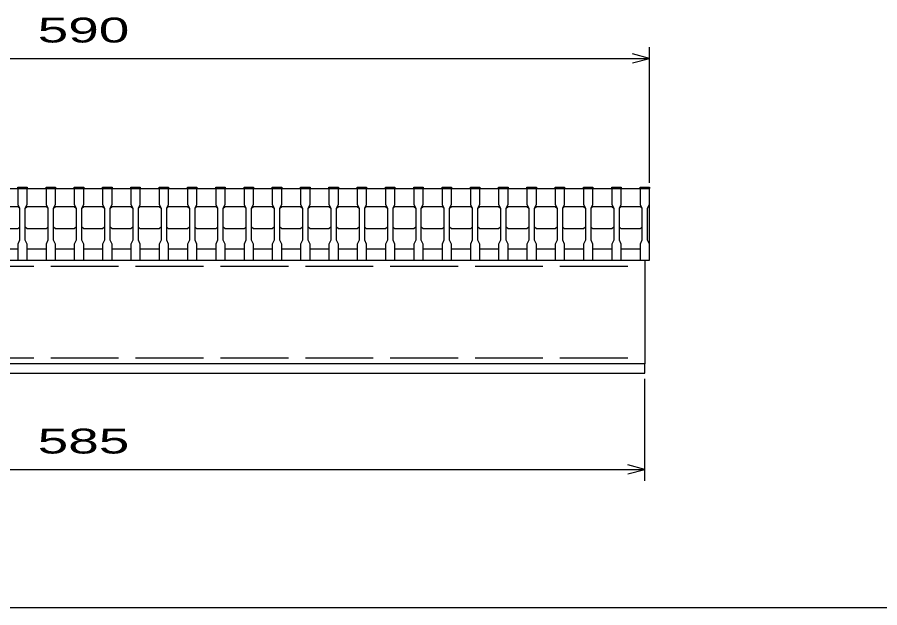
# Model space of a CAD drawing. Units: millimetres, scale not verified. Extents: x -1092 to 1042, y -770 to 629.
# Drawn here: x -590.2 to -132.9, y -690.9 to -377.7 of the extents above; entities that cross this region are included whole.
import ezdxf
from ezdxf.enums import TextEntityAlignment as Align

# ---------------------------------------------------------------- set-up
doc = ezdxf.new("R2010")
doc.units = ezdxf.units.MM
doc.header["$LTSCALE"] = 6
doc.linetypes.add('DASHED', pattern=[7.5, 6, -1.5])
for name, color, linetype, lineweight in [('0_2', 150, 'Continuous', 25), ('16', 3, 'Continuous', 25), ('22', 4, 'Continuous', 25)]:
    doc.layers.add(name, color=color, linetype=linetype, lineweight=lineweight)
doc.styles.add('ベクトル', font='')
doc.styles.get('ベクトル').set_extended_font_data('ベクトル')

msp = doc.modelspace()

# ---------------------------------------------------------------- linework, layer by layer
at = {"layer": '0_2'}
msp.add_line((1041.6, -690.9), (-1034.4, -690.9), dxfattribs=at)
at = {"layer": '16'}
for p, q in [((-845, -468.5), (-255, -468.5)), ((-590, -468.5), (-590, -467.8)), ((-590, -467.8), (-585, -467.8)), ((-590, -468.5), (-590, -477)), ((-585, -468.5), (-590, -468.5)), ((-585, -467.8), (-585, -468.5)), ((-585, -477), (-585, -468.5)), ((-575, -468.5), (-575, -467.8)), ((-575, -467.8), (-570, -467.8)), ((-575, -468.5), (-575, -477)), ((-570, -468.5), (-575, -468.5)), ((-570, -467.8), (-570, -468.5)), ((-570, -477), (-570, -468.5)), ((-560, -468.5), (-560, -467.8)), ((-560, -467.8), (-555, -467.8)), ((-560, -468.5), (-560, -477)), ((-555, -468.5), (-560, -468.5)), ((-555, -467.8), (-555, -468.5)), ((-555, -477), (-555, -468.5)), ((-545, -468.5), (-545, -467.8)), ((-545, -467.8), (-540, -467.8)), ((-545, -468.5), (-545, -477)), ((-540, -468.5), (-545, -468.5)), ((-540, -467.8), (-540, -468.5)), ((-540, -477), (-540, -468.5)), ((-530, -468.5), (-530, -467.8)), ((-530, -467.8), (-525, -467.8)), ((-530, -468.5), (-530, -477)), ((-525, -468.5), (-530, -468.5)), ((-525, -467.8), (-525, -468.5)), ((-525, -477), (-525, -468.5)), ((-515, -468.5), (-515, -467.8)), ((-515, -467.8), (-510, -467.8)), ((-515, -468.5), (-515, -477)), ((-510, -468.5), (-515, -468.5)), ((-510, -467.8), (-510, -468.5)), ((-510, -477), (-510, -468.5)), ((-500, -468.5), (-500, -467.8)), ((-500, -467.8), (-495, -467.8)), ((-500, -468.5), (-500, -477)), ((-495, -468.5), (-500, -468.5)), ((-495, -467.8), (-495, -468.5)), ((-495, -477), (-495, -468.5)), ((-485, -468.5), (-485, -467.8)), ((-485, -467.8), (-480, -467.8)), ((-485, -468.5), (-485, -477)), ((-480, -468.5), (-485, -468.5)), ((-480, -467.8), (-480, -468.5)), ((-480, -477), (-480, -468.5)), ((-470, -468.5), (-470, -467.8)), ((-470, -467.8), (-465, -467.8)), ((-470, -468.5), (-470, -477)), ((-465, -468.5), (-470, -468.5)), ((-465, -467.8), (-465, -468.5)), ((-465, -477), (-465, -468.5)), ((-455, -468.5), (-455, -467.8)), ((-455, -467.8), (-450, -467.8)), ((-455, -468.5), (-455, -477)), ((-450, -468.5), (-455, -468.5)), ((-450, -467.8), (-450, -468.5)), ((-450, -477), (-450, -468.5)), ((-440, -468.5), (-440, -467.8)), ((-440, -467.8), (-435, -467.8)), ((-440, -468.5), (-440, -477)), ((-435, -468.5), (-440, -468.5)), ((-435, -467.8), (-435, -468.5)), ((-435, -477), (-435, -468.5)), ((-425, -468.5), (-425, -467.8)), ((-425, -467.8), (-420, -467.8)), ((-425, -468.5), (-425, -477)), ((-420, -468.5), (-425, -468.5)), ((-420, -467.8), (-420, -468.5)), ((-420, -477), (-420, -468.5)), ((-410, -468.5), (-410, -467.8)), ((-410, -467.8), (-405, -467.8)), ((-410, -468.5), (-410, -477)), ((-405, -468.5), (-410, -468.5)), ((-405, -467.8), (-405, -468.5)), ((-405, -477), (-405, -468.5)), ((-395, -468.5), (-395, -467.8)), ((-395, -467.8), (-390, -467.8)), ((-395, -468.5), (-395, -477)), ((-390, -468.5), (-395, -468.5)), ((-390, -467.8), (-390, -468.5)), ((-390, -477), (-390, -468.5)), ((-380, -468.5), (-380, -467.8)), ((-380, -467.8), (-375, -467.8)), ((-380, -468.5), (-380, -477)), ((-375, -468.5), (-380, -468.5)), ((-375, -467.8), (-375, -468.5)), ((-375, -477), (-375, -468.5)), ((-365, -468.5), (-365, -467.8)), ((-365, -467.8), (-360, -467.8)), ((-365, -468.5), (-365, -477)), ((-360, -468.5), (-365, -468.5)), ((-360, -467.8), (-360, -468.5)), ((-360, -477), (-360, -468.5)), ((-350, -468.5), (-350, -467.8)), ((-350, -467.8), (-345, -467.8)), ((-350, -468.5), (-350, -477)), ((-345, -468.5), (-350, -468.5)), ((-345, -467.8), (-345, -468.5)), ((-345, -477), (-345, -468.5)), ((-335, -468.5), (-335, -467.8)), ((-335, -467.8), (-330, -467.8)), ((-335, -468.5), (-335, -477)), ((-330, -468.5), (-335, -468.5)), ((-330, -467.8), (-330, -468.5)), ((-330, -477), (-330, -468.5)), ((-320, -468.5), (-320, -467.8)), ((-320, -467.8), (-315, -467.8)), ((-320, -468.5), (-320, -477)), ((-315, -468.5), (-320, -468.5)), ((-315, -467.8), (-315, -468.5)), ((-315, -477), (-315, -468.5)), ((-305, -468.5), (-305, -467.8)), ((-305, -467.8), (-300, -467.8)), ((-305, -468.5), (-305, -477)), ((-300, -468.5), (-305, -468.5)), ((-300, -467.8), (-300, -468.5)), ((-300, -477), (-300, -468.5)), ((-290, -468.5), (-290, -467.8)), ((-290, -467.8), (-285, -467.8)), ((-290, -468.5), (-290, -477)), ((-285, -468.5), (-290, -468.5)), ((-285, -467.8), (-285, -468.5)), ((-285, -477), (-285, -468.5)), ((-275, -468.5), (-275, -467.8)), ((-275, -467.8), (-270, -467.8)), ((-275, -468.5), (-275, -477)), ((-270, -468.5), (-275, -468.5)), ((-270, -467.8), (-270, -468.5)), ((-270, -477), (-270, -468.5)), ((-260, -468.5), (-260, -467.8)), ((-260, -467.8), (-255, -467.8)), ((-260, -468.5), (-260, -477)), ((-255, -468.5), (-260, -468.5)), ((-255, -467.8), (-255, -468.5)), ((-255, -477), (-255, -468.5)), ((-255, -500.5), (-255, -468.5)), ((-600, -478), (-590, -478)), ((-590, -477), (-589, -479)), ((-590, -478), (-589, -479)), ((-589, -479), (-589, -496)), ((-586, -479), (-585, -477)), ((-586, -479), (-585, -478)), ((-586, -496), (-586, -479)), ((-585, -478), (-575, -478)), ((-575, -477), (-574, -479)), ((-575, -478), (-574, -479)), ((-574, -479), (-574, -496)), ((-571, -479), (-570, -477)), ((-571, -479), (-570, -478)), ((-571, -496), (-571, -479)), ((-570, -478), (-560, -478)), ((-560, -477), (-559, -479)), ((-560, -478), (-559, -479)), ((-559, -479), (-559, -496)), ((-556, -479), (-555, -477)), ((-556, -479), (-555, -478)), ((-556, -496), (-556, -479)), ((-555, -478), (-545, -478)), ((-545, -477), (-544, -479)), ((-545, -478), (-544, -479)), ((-544, -479), (-544, -496)), ((-541, -479), (-540, -477)), ((-541, -479), (-540, -478)), ((-541, -496), (-541, -479)), ((-540, -478), (-530, -478)), ((-530, -477), (-529, -479)), ((-530, -478), (-529, -479)), ((-529, -479), (-529, -496)), ((-526, -479), (-525, -477)), ((-526, -479), (-525, -478)), ((-526, -496), (-526, -479)), ((-525, -478), (-515, -478)), ((-515, -477), (-514, -479)), ((-515, -478), (-514, -479)), ((-514, -479), (-514, -496)), ((-511, -479), (-510, -477)), ((-511, -479), (-510, -478)), ((-511, -496), (-511, -479)), ((-510, -478), (-500, -478)), ((-500, -477), (-499, -479)), ((-500, -478), (-499, -479)), ((-499, -479), (-499, -496)), ((-496, -479), (-495, -477)), ((-496, -479), (-495, -478)), ((-496, -496), (-496, -479)), ((-495, -478), (-485, -478)), ((-485, -477), (-484, -479)), ((-485, -478), (-484, -479)), ((-484, -479), (-484, -496)), ((-481, -479), (-480, -477)), ((-481, -479), (-480, -478)), ((-481, -496), (-481, -479)), ((-480, -478), (-470, -478)), ((-470, -477), (-469, -479)), ((-470, -478), (-469, -479)), ((-469, -479), (-469, -496)), ((-466, -479), (-465, -477)), ((-466, -479), (-465, -478)), ((-466, -496), (-466, -479)), ((-465, -478), (-455, -478)), ((-455, -477), (-454, -479)), ((-455, -478), (-454, -479)), ((-454, -479), (-454, -496)), ((-451, -479), (-450, -477)), ((-451, -479), (-450, -478)), ((-451, -496), (-451, -479)), ((-450, -478), (-440, -478)), ((-440, -477), (-439, -479)), ((-440, -478), (-439, -479)), ((-439, -479), (-439, -496)), ((-436, -479), (-435, -477)), ((-436, -479), (-435, -478)), ((-436, -496), (-436, -479)), ((-435, -478), (-425, -478)), ((-425, -477), (-424, -479)), ((-425, -478), (-424, -479)), ((-424, -479), (-424, -496)), ((-421, -479), (-420, -477)), ((-421, -479), (-420, -478)), ((-421, -496), (-421, -479)), ((-420, -478), (-410, -478)), ((-410, -477), (-409, -479)), ((-410, -478), (-409, -479)), ((-409, -479), (-409, -496)), ((-406, -479), (-405, -477)), ((-406, -479), (-405, -478)), ((-406, -496), (-406, -479)), ((-405, -478), (-395, -478)), ((-395, -477), (-394, -479)), ((-395, -478), (-394, -479)), ((-394, -479), (-394, -496)), ((-391, -479), (-390, -477)), ((-391, -479), (-390, -478)), ((-391, -496), (-391, -479)), ((-390, -478), (-380, -478)), ((-380, -477), (-379, -479)), ((-380, -478), (-379, -479)), ((-379, -479), (-379, -496)), ((-376, -479), (-375, -477)), ((-376, -479), (-375, -478)), ((-376, -496), (-376, -479)), ((-375, -478), (-365, -478)), ((-365, -477), (-364, -479)), ((-365, -478), (-364, -479)), ((-364, -479), (-364, -496)), ((-361, -479), (-360, -477)), ((-361, -479), (-360, -478)), ((-361, -496), (-361, -479)), ((-360, -478), (-350, -478)), ((-350, -477), (-349, -479)), ((-350, -478), (-349, -479)), ((-349, -479), (-349, -496)), ((-346, -479), (-345, -477)), ((-346, -479), (-345, -478)), ((-346, -496), (-346, -479)), ((-345, -478), (-335, -478)), ((-335, -477), (-334, -479)), ((-335, -478), (-334, -479)), ((-334, -479), (-334, -496)), ((-331, -479), (-330, -477)), ((-331, -479), (-330, -478)), ((-331, -496), (-331, -479)), ((-330, -478), (-320, -478)), ((-320, -477), (-319, -479)), ((-320, -478), (-319, -479)), ((-319, -479), (-319, -496)), ((-316, -479), (-315, -477)), ((-316, -479), (-315, -478)), ((-316, -496), (-316, -479)), ((-315, -478), (-305, -478)), ((-305, -477), (-304, -479)), ((-305, -478), (-304, -479)), ((-304, -479), (-304, -496)), ((-301, -479), (-300, -477)), ((-301, -479), (-300, -478)), ((-301, -496), (-301, -479)), ((-300, -478), (-290, -478)), ((-290, -477), (-289, -479)), ((-290, -478), (-289, -479)), ((-289, -479), (-289, -496)), ((-286, -479), (-285, -477)), ((-286, -479), (-285, -478)), ((-286, -496), (-286, -479)), ((-285, -478), (-275, -478)), ((-275, -477), (-274, -479)), ((-275, -478), (-274, -479)), ((-274, -479), (-274, -496)), ((-271, -479), (-270, -477)), ((-271, -479), (-270, -478)), ((-271, -496), (-271, -479)), ((-270, -478), (-260, -478)), ((-260, -477), (-259, -479)), ((-260, -478), (-259, -479)), ((-259, -479), (-259, -496)), ((-256, -479), (-255, -477)), ((-256, -496), (-256, -479)), ((-589, -489), (-590, -490)), ((-585, -490), (-586, -489)), ((-574, -489), (-575, -490)), ((-570, -490), (-571, -489)), ((-559, -489), (-560, -490)), ((-555, -490), (-556, -489)), ((-544, -489), (-545, -490)), ((-540, -490), (-541, -489)), ((-529, -489), (-530, -490)), ((-525, -490), (-526, -489)), ((-514, -489), (-515, -490)), ((-510, -490), (-511, -489)), ((-499, -489), (-500, -490)), ((-495, -490), (-496, -489)), ((-484, -489), (-485, -490)), ((-480, -490), (-481, -489)), ((-469, -489), (-470, -490)), ((-465, -490), (-466, -489)), ((-454, -489), (-455, -490)), ((-450, -490), (-451, -489)), ((-439, -489), (-440, -490)), ((-435, -490), (-436, -489)), ((-424, -489), (-425, -490)), ((-420, -490), (-421, -489)), ((-409, -489), (-410, -490)), ((-405, -490), (-406, -489)), ((-394, -489), (-395, -490)), ((-390, -490), (-391, -489)), ((-379, -489), (-380, -490)), ((-375, -490), (-376, -489)), ((-364, -489), (-365, -490)), ((-360, -490), (-361, -489)), ((-349, -489), (-350, -490)), ((-345, -490), (-346, -489)), ((-334, -489), (-335, -490)), ((-330, -490), (-331, -489)), ((-319, -489), (-320, -490)), ((-315, -490), (-316, -489)), ((-304, -489), (-305, -490)), ((-300, -490), (-301, -489)), ((-289, -489), (-290, -490)), ((-285, -490), (-286, -489)), ((-274, -489), (-275, -490)), ((-270, -490), (-271, -489)), ((-259, -489), (-260, -490)), ((-590, -490), (-600, -490)), ((-575, -490), (-585, -490)), ((-560, -490), (-570, -490)), ((-545, -490), (-555, -490)), ((-530, -490), (-540, -490)), ((-515, -490), (-525, -490)), ((-500, -490), (-510, -490)), ((-485, -490), (-495, -490)), ((-470, -490), (-480, -490)), ((-455, -490), (-465, -490)), ((-440, -490), (-450, -490)), ((-425, -490), (-435, -490)), ((-410, -490), (-420, -490)), ((-395, -490), (-405, -490)), ((-380, -490), (-390, -490)), ((-365, -490), (-375, -490)), ((-350, -490), (-360, -490)), ((-335, -490), (-345, -490)), ((-320, -490), (-330, -490)), ((-305, -490), (-315, -490)), ((-290, -490), (-300, -490)), ((-275, -490), (-285, -490)), ((-260, -490), (-270, -490)), ((-589, -496), (-590, -498)), ((-590, -498), (-590, -506.5)), ((-585, -498), (-586, -496)), ((-585, -506.5), (-585, -498)), ((-574, -496), (-575, -498)), ((-575, -498), (-575, -506.5)), ((-570, -498), (-571, -496)), ((-570, -506.5), (-570, -498)), ((-559, -496), (-560, -498)), ((-560, -498), (-560, -506.5)), ((-555, -498), (-556, -496)), ((-555, -506.5), (-555, -498)), ((-544, -496), (-545, -498)), ((-545, -498), (-545, -506.5)), ((-540, -498), (-541, -496)), ((-540, -506.5), (-540, -498)), ((-529, -496), (-530, -498)), ((-530, -498), (-530, -506.5)), ((-525, -498), (-526, -496)), ((-525, -506.5), (-525, -498)), ((-514, -496), (-515, -498)), ((-515, -498), (-515, -506.5)), ((-510, -498), (-511, -496)), ((-510, -506.5), (-510, -498)), ((-499, -496), (-500, -498)), ((-500, -498), (-500, -506.5)), ((-495, -498), (-496, -496)), ((-495, -506.5), (-495, -498)), ((-484, -496), (-485, -498)), ((-485, -498), (-485, -506.5)), ((-480, -498), (-481, -496)), ((-480, -506.5), (-480, -498)), ((-469, -496), (-470, -498)), ((-470, -498), (-470, -506.5)), ((-465, -498), (-466, -496)), ((-465, -506.5), (-465, -498)), ((-454, -496), (-455, -498)), ((-455, -498), (-455, -506.5)), ((-450, -498), (-451, -496)), ((-450, -506.5), (-450, -498)), ((-439, -496), (-440, -498)), ((-440, -498), (-440, -506.5)), ((-435, -498), (-436, -496)), ((-435, -506.5), (-435, -498)), ((-424, -496), (-425, -498)), ((-425, -498), (-425, -506.5)), ((-420, -498), (-421, -496)), ((-420, -506.5), (-420, -498)), ((-409, -496), (-410, -498)), ((-410, -498), (-410, -506.5)), ((-405, -498), (-406, -496)), ((-405, -506.5), (-405, -498)), ((-394, -496), (-395, -498)), ((-395, -498), (-395, -506.5)), ((-390, -498), (-391, -496)), ((-390, -506.5), (-390, -498)), ((-379, -496), (-380, -498)), ((-380, -498), (-380, -506.5)), ((-375, -498), (-376, -496)), ((-375, -506.5), (-375, -498)), ((-364, -496), (-365, -498)), ((-365, -498), (-365, -506.5)), ((-360, -498), (-361, -496)), ((-360, -506.5), (-360, -498)), ((-349, -496), (-350, -498)), ((-350, -498), (-350, -506.5)), ((-345, -498), (-346, -496)), ((-345, -506.5), (-345, -498)), ((-334, -496), (-335, -498)), ((-335, -498), (-335, -506.5)), ((-330, -498), (-331, -496)), ((-330, -506.5), (-330, -498)), ((-319, -496), (-320, -498)), ((-320, -498), (-320, -506.5)), ((-315, -498), (-316, -496)), ((-315, -506.5), (-315, -498)), ((-304, -496), (-305, -498)), ((-305, -498), (-305, -506.5)), ((-300, -498), (-301, -496)), ((-300, -506.5), (-300, -498)), ((-289, -496), (-290, -498)), ((-290, -498), (-290, -506.5)), ((-285, -498), (-286, -496)), ((-285, -506.5), (-285, -498)), ((-274, -496), (-275, -498)), ((-275, -498), (-275, -506.5)), ((-270, -498), (-271, -496)), ((-270, -506.5), (-270, -498)), ((-259, -496), (-260, -498)), ((-260, -498), (-260, -506.5)), ((-255, -498), (-256, -496)), ((-255, -506.5), (-255, -498)), ((-600, -500.5), (-590, -500.5)), ((-585, -500.5), (-575, -500.5)), ((-570, -500.5), (-560, -500.5)), ((-555, -500.5), (-545, -500.5)), ((-540, -500.5), (-530, -500.5)), ((-525, -500.5), (-515, -500.5)), ((-510, -500.5), (-500, -500.5)), ((-495, -500.5), (-485, -500.5)), ((-480, -500.5), (-470, -500.5)), ((-465, -500.5), (-455, -500.5)), ((-450, -500.5), (-440, -500.5)), ((-435, -500.5), (-425, -500.5)), ((-420, -500.5), (-410, -500.5)), ((-405, -500.5), (-395, -500.5)), ((-390, -500.5), (-380, -500.5)), ((-375, -500.5), (-365, -500.5)), ((-360, -500.5), (-350, -500.5)), ((-345, -500.5), (-335, -500.5)), ((-330, -500.5), (-320, -500.5)), ((-315, -500.5), (-305, -500.5)), ((-300, -500.5), (-290, -500.5)), ((-285, -500.5), (-275, -500.5)), ((-270, -500.5), (-260, -500.5)), ((-842.5, -506.5), (-257.5, -506.5)), ((-590, -506.5), (-585, -506.5)), ((-575, -506.5), (-570, -506.5)), ((-560, -506.5), (-555, -506.5)), ((-545, -506.5), (-540, -506.5)), ((-530, -506.5), (-525, -506.5)), ((-515, -506.5), (-510, -506.5)), ((-500, -506.5), (-495, -506.5)), ((-485, -506.5), (-480, -506.5)), ((-470, -506.5), (-465, -506.5)), ((-455, -506.5), (-450, -506.5)), ((-440, -506.5), (-435, -506.5)), ((-425, -506.5), (-420, -506.5)), ((-410, -506.5), (-405, -506.5)), ((-395, -506.5), (-390, -506.5)), ((-380, -506.5), (-375, -506.5)), ((-365, -506.5), (-360, -506.5)), ((-350, -506.5), (-345, -506.5)), ((-335, -506.5), (-330, -506.5)), ((-320, -506.5), (-315, -506.5)), ((-305, -506.5), (-300, -506.5)), ((-290, -506.5), (-285, -506.5)), ((-275, -506.5), (-270, -506.5)), ((-260, -506.5), (-255, -506.5)), ((-257.5, -506.5), (-257.5, -561.5)), ((-257.5, -561.5), (-842.5, -561.5)), ((-257.5, -561.5), (-842.5, -561.5)), ((-257.5, -566.5), (-257.5, -561.5)), ((-842.5, -566.5), (-257.5, -566.5))]:
    msp.add_line(p, q, dxfattribs=at)
at = {"layer": '16', "linetype": 'DASHED'}
for p, q in [((-842.5, -509.7), (-257.5, -509.7)), ((-842.5, -558.3), (-257.5, -558.3))]:
    msp.add_line(p, q, dxfattribs=at)
at = {"layer": '22'}
for p, q in [((-255, -399.5), (-264, -397.1)), ((-255, -465.5), (-255, -393.5)), ((-845, -399.5), (-255, -399.5)), ((-264, -401.9), (-255, -399.5)), ((-257.5, -623.5), (-257.5, -569.5)), ((-257.5, -617.5), (-266.5, -615.1)), ((-842.5, -617.5), (-257.5, -617.5)), ((-266.5, -619.9), (-257.5, -617.5))]:
    msp.add_line(p, q, dxfattribs=at)

# ---------------------------------------------------------------- texts
at = {"layer": '22', "color": 2, "style": 'ベクトル', "width": 1.65}
for s, p in [(' 590 ', (-587.5, -384.5)), (' 585 ', (-587.5, -602.5))]:
    msp.add_text(s, height=13.2, dxfattribs=at).set_placement(p, align=Align.MIDDLE_LEFT)

doc.saveas('drawing.dxf')
